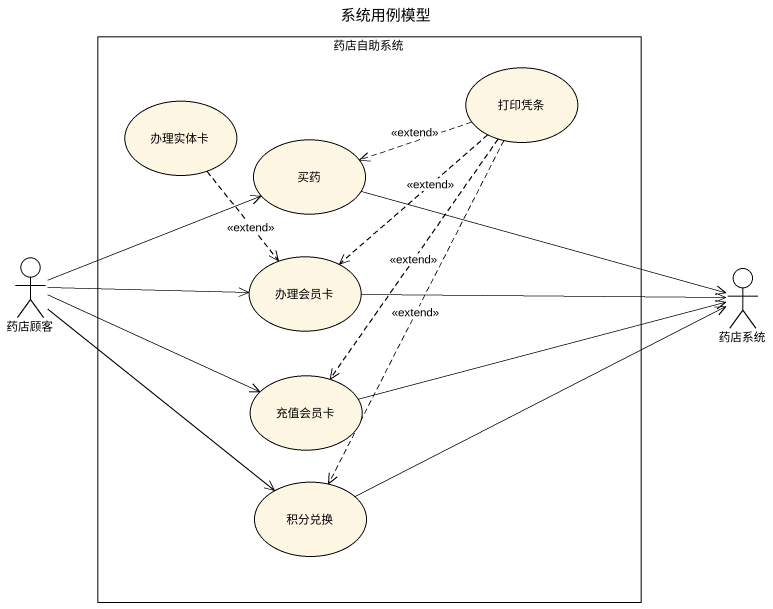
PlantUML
@startuml
title 系统用例模型
rectangle 药店自助系统 {
  usecase 打印凭条
  usecase 办理实体卡
  usecase 买药
  usecase 办理会员卡
  usecase 充值会员卡
  usecase 积分兑换
}
actor 药店顾客
actor 药店系统
打印凭条 .left.> 买药 : <<extend>>
打印凭条 ..> 办理会员卡 : <<extend>>
打印凭条 ..> 充值会员卡 : <<extend>>
打印凭条 ..> 积分兑换 : <<extend>>
办理实体卡 ..> 办理会员卡 : <<extend>>
买药 -right-> 药店系统
药店顾客 -right-> 买药
药店顾客 -right-> 办理会员卡
药店顾客 -right-> 充值会员卡
药店顾客 --> 积分兑换
办理会员卡 -right-> 药店系统
充值会员卡 -right-> 药店系统
积分兑换 -right-> 药店系统
@enduml
